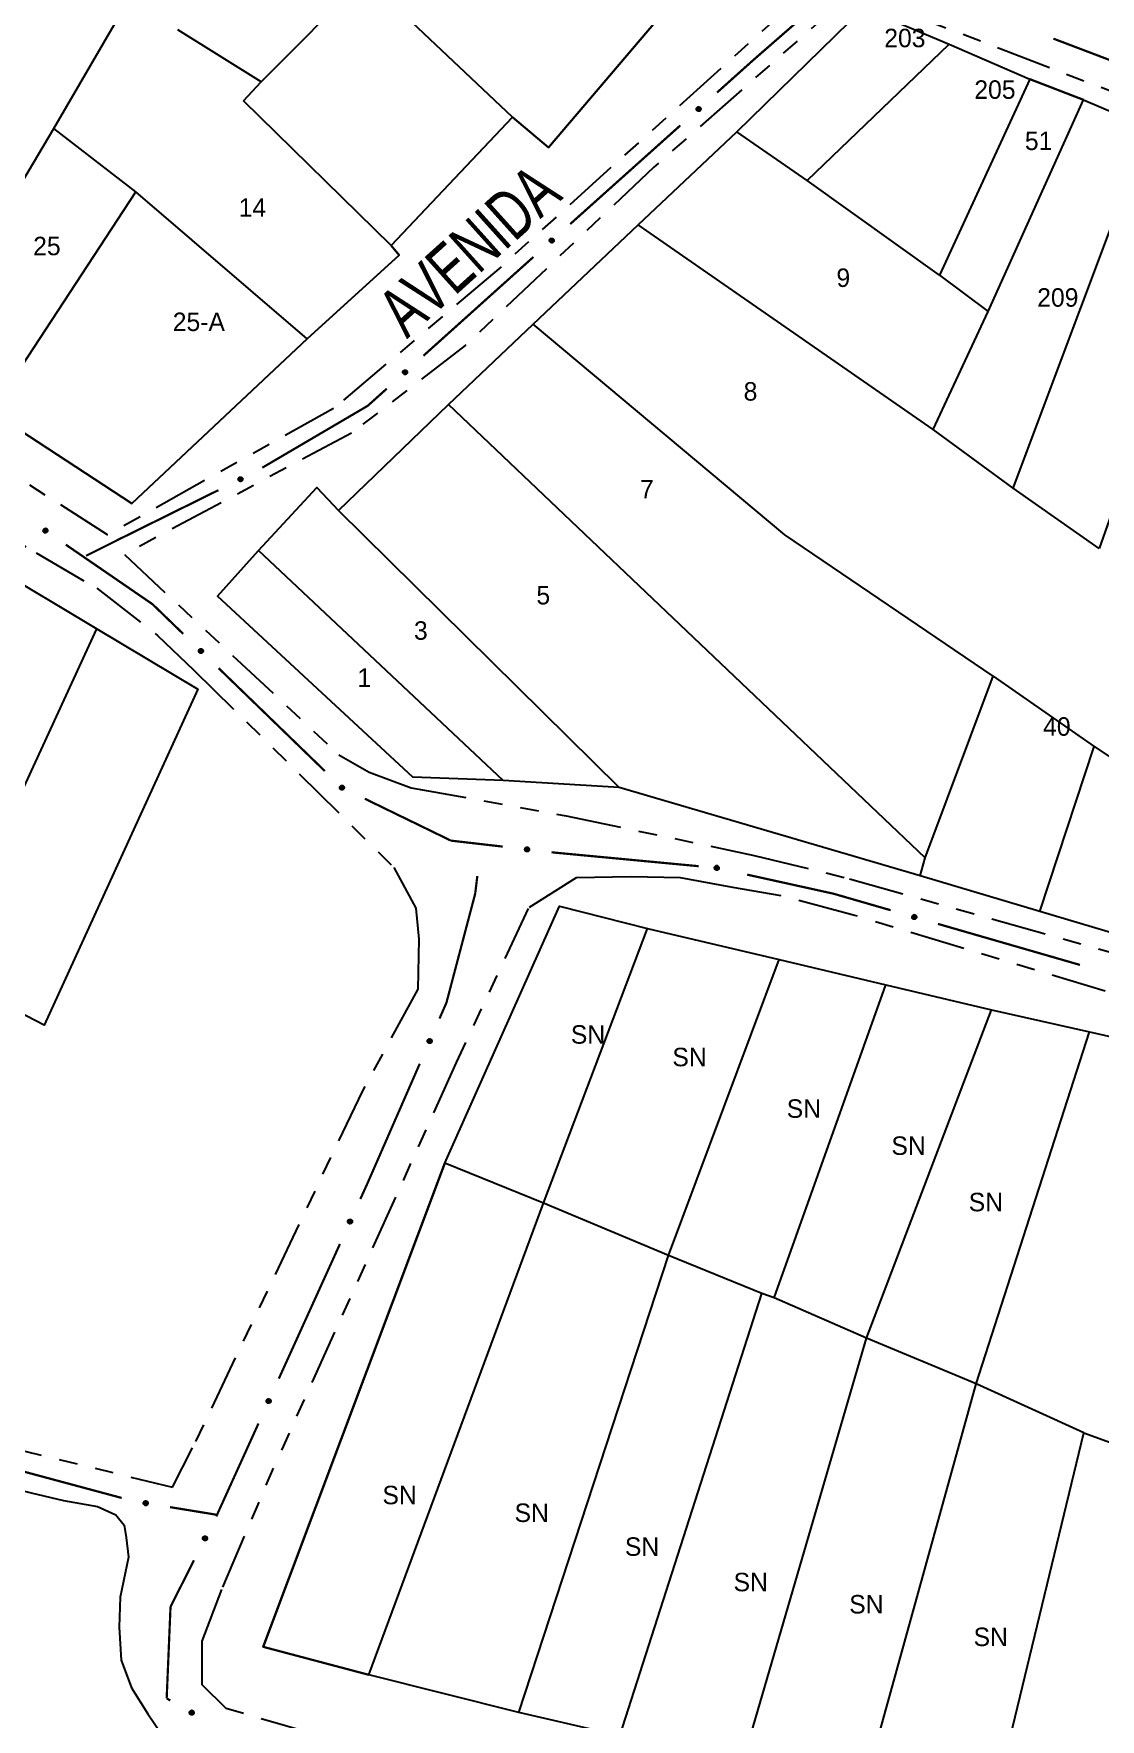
# Model space of a CAD drawing. Extents: x 205454 to 206599, y 4874260 to 4875179.
# Drawn here: x 206020.6 to 206107.2, y 4874735.5 to 4874872.3 of the extents above; entities that cross this region are included whole.
import ezdxf
from ezdxf.enums import TextEntityAlignment as Align

# ---------------------------------------------------------------- set-up
doc = ezdxf.new("R2010")
doc.units = 0
doc.header["$LTSCALE"] = 1.5
doc.header["$MEASUREMENT"] = 0
doc.linetypes.add('TRACO_25', pattern=[8, 3, -1, 1, -1, 1, -1])
for name, color, linetype in [('CD_MALHA_LOTES', 7, 'CONTINUOUS'), ('RU-QUADRA', 210, 'CONTINUOUS'), ('SV-EIXO-RUA-N-PAV', 6, 'CONTINUOUS'), ('SV-RUA-NAO-PAV', 7, 'CONTINUOUS'), ('SV-TXT-RUA-N-PAV', 7, 'CONTINUOUS'), ('Th_NmrPort', 7, 'CONTINUOUS')]:
    doc.layers.add(name, color=color, linetype=linetype)
doc.styles.add('ARIAL', font='ARIAL.SHX')

msp = doc.modelspace()

# ---------------------------------------------------------------- linework, layer by layer
at = {"layer": 'CD_MALHA_LOTES', "linetype": 'Continuous', "flags": 128}
for points in [[(206077.927191, 4874881.30272), (206062.428839, 4874863.058799)], [(206039.104332, 4874868.39598), (206047.520656, 4874876.863623)], [(206059.503653, 4874865.522113), (206047.520656, 4874876.863623)], [(206022.271685, 4874864.59837), (206028.42997, 4874875.170094)], [(206077.716451, 4874864.338165), (206088.002487, 4874874.369875)], [(206088.002487, 4874874.369875), (206094.954039, 4874871.431008)], [(206039.104332, 4874868.39598), (206032.330218, 4874872.604142)], [(206083.424636, 4874860.381997), (206094.954039, 4874871.431008)], [(206094.954039, 4874871.431008), (206101.509974, 4874868.605174)], [(206037.667399, 4874866.856408), (206039.104332, 4874868.39598)], [(206101.509974, 4874868.605174), (206094.162805, 4874852.695729)], [(206105.861758, 4874866.937932), (206101.509974, 4874868.605174)], [(206049.650396, 4874855.104347), (206037.667399, 4874866.856408)], [(206098.118973, 4874849.756861), (206105.861758, 4874866.937932)], [(206105.861758, 4874866.937932), (206111.146068, 4874864.677265)], [(206059.503653, 4874865.522113), (206049.650396, 4874855.104347)], [(206062.428839, 4874863.058799), (206059.503653, 4874865.522113)], [(206010.955835, 4874845.559004), (206022.271685, 4874864.59837)], [(206028.943161, 4874859.466466), (206022.271685, 4874864.59837)], [(206069.719341, 4874856.793188), (206077.716451, 4874864.338165)], [(206083.424636, 4874860.381997), (206077.716451, 4874864.338165)], [(206100.153574, 4874835.429883), (206111.146068, 4874864.677265)], [(206017.216759, 4874841.607438), (206028.943161, 4874859.466466)], [(206042.850622, 4874847.534787), (206028.943161, 4874859.466466)], [(206094.162805, 4874852.695729), (206083.424636, 4874860.381997)], [(206061.185322, 4874848.711303), (206069.719341, 4874856.793188)], [(206093.654155, 4874840.177284), (206069.719341, 4874856.793188)], [(206050.317544, 4874854.334561), (206042.850622, 4874847.534787)], [(206049.650396, 4874855.104347), (206050.317544, 4874854.334561)], [(206094.162805, 4874852.695729), (206098.118973, 4874849.756861)], [(206054.318546, 4874842.211884), (206061.185322, 4874848.711303)], [(206098.542848, 4874820.170379), (206081.616102, 4874831.643265), (206061.185322, 4874848.711303)], [(206093.654155, 4874840.177284), (206098.118973, 4874849.756861)], [(206042.850622, 4874847.534787), (206028.609587, 4874834.166176)], [(206028.609587, 4874834.166176), (206017.216759, 4874841.607438)], [(206045.38891, 4874833.593091), (206054.318546, 4874842.211884)], [(206093.004214, 4874805.419525), (206054.318546, 4874842.211884)], [(206100.153574, 4874835.429883), (206093.654155, 4874840.177284)], [(206038.889492, 4874830.37164), (206043.636893, 4874835.458141)], [(206043.636893, 4874835.458141), (206045.38891, 4874833.593091)], [(206107.133384, 4874830.512931), (206100.153574, 4874835.429883)], [(206068.165133, 4874811.12771), (206045.38891, 4874833.593091)], [(206108.263717, 4874833.734382), (206107.133384, 4874830.512931)], [(206035.555008, 4874826.641539), (206038.889492, 4874830.37164)], [(206058.755105, 4874811.692877), (206038.889492, 4874830.37164)], [(206017.165618, 4874829.140924), (206025.769418, 4874823.992194)], [(206051.407937, 4874811.97546), (206035.555008, 4874826.641539)], [(206012.965337, 4874796.25002), (206025.769418, 4874823.992194)], [(206025.769418, 4874823.992194), (206033.966739, 4874819.114449)], [(206093.004214, 4874805.419525), (206098.542848, 4874820.170379)], [(206098.542848, 4874820.170379), (206106.737767, 4874814.462194)], [(206033.966739, 4874819.114449), (206021.501391, 4874791.8465)], [(206102.329466, 4874801.067741), (206106.737767, 4874814.462194)], [(206106.737767, 4874814.462194), (206115.158752, 4874808.867043)], [(206058.755105, 4874811.692877), (206051.407937, 4874811.97546)], [(206068.165133, 4874811.12771), (206058.755105, 4874811.692877)], [(206092.608597, 4874803.950092), (206068.165133, 4874811.12771)], [(206092.608597, 4874803.950092), (206093.004214, 4874805.419525)], [(206102.329466, 4874801.067741), (206092.608597, 4874803.950092)], [(206054.027742, 4874780.640523), (206063.327374, 4874801.489699)], [(206063.327374, 4874801.489699), (206070.467092, 4874799.68977)], [(206112.13511, 4874798.157132), (206102.329466, 4874801.067741)], [(206062.037425, 4874777.400651), (206070.467092, 4874799.68977)], [(206070.467092, 4874799.68977), (206081.14667, 4874797.16987)], [(206072.177024, 4874773.14082), (206081.14667, 4874797.16987)], [(206081.14667, 4874797.16987), (206089.816327, 4874795.12995)], [(206021.501391, 4874791.8465), (206012.965337, 4874796.25002)], [(206080.756685, 4874769.720955), (206089.816327, 4874795.12995)], [(206089.816327, 4874795.12995), (206098.395987, 4874793.090031)], [(206088.256388, 4874766.451084), (206098.395987, 4874793.090031)], [(206098.395987, 4874793.090031), (206106.345673, 4874791.290102)], [(206097.136037, 4874762.731231), (206106.345673, 4874791.290102)], [(206106.345673, 4874791.290102), (206117.565229, 4874788.770202)], [(206054.027742, 4874780.640523), (206039.268326, 4874741.402075)], [(206062.037425, 4874777.400651), (206054.027742, 4874780.640523)], [(206047.847986, 4874739.122165), (206062.037425, 4874777.400651)], [(206072.177024, 4874773.14082), (206062.037425, 4874777.400651)], [(206060.027505, 4874736.062286), (206072.177024, 4874773.14082)], [(206079.736725, 4874770.080941), (206072.177024, 4874773.14082)], [(206068.217181, 4874734.172361), (206079.736725, 4874770.080941)], [(206080.756685, 4874769.720955), (206079.736725, 4874770.080941)], [(206088.256388, 4874766.451084), (206080.756685, 4874769.720955)], [(206078.116789, 4874731.772456), (206088.256388, 4874766.451084)], [(206097.136037, 4874762.731231), (206088.256388, 4874766.451084)], [(206087.866404, 4874729.252555), (206097.136037, 4874762.731231)], [(206105.895691, 4874758.771388), (206097.136037, 4874762.731231)], [(206098.125998, 4874726.672657), (206105.895691, 4874758.771388)], [(206105.895691, 4874758.771388), (206110.815496, 4874756.971459)], [(206039.268326, 4874741.402075), (206047.847986, 4874739.122165)], [(206060.027505, 4874736.062286), (206047.847986, 4874739.122165)], [(206068.217181, 4874734.172361), (206060.027505, 4874736.062286)]]:
    msp.add_lwpolyline(points, dxfattribs=at)
at = {"layer": 'RU-QUADRA', "linetype": 'Continuous', "flags": 128}
for points in [[(205960.740148, 4874876.581368), (205978.778793, 4874865.316837), (205984.783121, 4874861.878461), (205991.685533, 4874857.695959), (206010.955835, 4874845.559004), (206017.216759, 4874841.607438), (206028.609587, 4874834.166176), (206042.850622, 4874847.534787), (206050.317544, 4874854.334561), (206049.650396, 4874855.104347), (206059.503653, 4874865.522113), (206062.428839, 4874863.058799), (206077.927191, 4874881.30272)], [(206112.13511, 4874798.157132), (206102.329466, 4874801.067741), (206092.608597, 4874803.950092), (206068.165133, 4874811.12771), (206058.755105, 4874811.692877), (206051.407937, 4874811.97546), (206035.555008, 4874826.641539), (206038.889492, 4874830.37164), (206043.636893, 4874835.458141), (206045.38891, 4874833.593091), (206054.318546, 4874842.211884), (206061.185322, 4874848.711303), (206069.719341, 4874856.793188), (206077.716451, 4874864.338165), (206088.002487, 4874874.369875), (206094.954039, 4874871.431008), (206101.509974, 4874868.605174), (206105.861758, 4874866.937932), (206111.146068, 4874864.677265)], [(206017.165618, 4874829.140924), (206025.769418, 4874823.992194), (206033.966739, 4874819.114449), (206021.501391, 4874791.8465), (206012.965337, 4874796.25002)], [(206068.217181, 4874734.172361), (206060.027505, 4874736.062286), (206047.847986, 4874739.122165), (206039.268326, 4874741.402075), (206054.027742, 4874780.640523), (206063.327374, 4874801.489699), (206070.467092, 4874799.68977), (206081.14667, 4874797.16987), (206089.816327, 4874795.12995), (206098.395987, 4874793.090031), (206106.345673, 4874791.290102), (206117.565229, 4874788.770202), (206126.624871, 4874786.430294), (206138.954384, 4874782.470451), (206158.00363, 4874776.800675), (206165.743324, 4874774.40077), (206174.262987, 4874771.88087), (206183.652616, 4874769.000983), (206193.372231, 4874766.001102), (206203.481832, 4874762.851227)]]:
    msp.add_lwpolyline(points, dxfattribs=at)
at = {"layer": 'SV-EIXO-RUA-N-PAV', "const_width": 0.18}
for points in [[(206079.162255, 4874870.24894), (206085.123491, 4874875.438722)], [(206103.418739, 4874871.893222), (206109.963175, 4874869.409202)], [(206079.090586, 4874870.184779), (206079.162255, 4874870.24894)], [(206076.110363, 4874867.51677), (206079.090586, 4874870.184779)], [(206064.189472, 4874856.844734), (206073.13014, 4874864.848761)], [(206059.800632, 4874852.915677), (206061.209249, 4874854.176725)], [(206052.278761, 4874846.161344), (206059.719248, 4874852.842598)], [(206059.719248, 4874852.842598), (206059.800632, 4874852.915677)], [(206047.7534, 4874842.097755), (206049.302566, 4874843.488842)], [(206039.198944, 4874837.07914), (206046.961668, 4874841.633272)], [(206046.961668, 4874841.633272), (206047.7534, 4874842.097755)], [(206027.838588, 4874831.402763), (206035.639222, 4874835.258249)], [(206030.297207, 4874825.993802), (206023.246195, 4874830.833903)], [(206024.888245, 4874829.927592), (206027.571527, 4874831.269233)], [(206027.571527, 4874831.269233), (206027.838588, 4874831.402763)], [(206030.61882, 4874825.68248), (206030.297207, 4874825.993802)], [(206032.774348, 4874823.595929), (206030.61882, 4874825.68248)], [(206044.2705, 4874812.467654), (206035.648386, 4874820.81386)], [(206054.514602, 4874806.816575), (206047.517316, 4874810.218034)], [(206054.732933, 4874806.791444), (206054.514602, 4874806.816575)], [(206058.706694, 4874806.334033), (206054.732933, 4874806.791444)], [(206063.058302, 4874805.833128), (206062.680455, 4874805.876621)], [(206063.675221, 4874805.774929), (206063.058302, 4874805.833128)], [(206074.626595, 4874804.741779), (206063.675221, 4874805.774929)], [(206056.481497, 4874802.513992), (206056.655812, 4874803.952096)], [(206085.554664, 4874802.513992), (206078.560582, 4874804.058141)], [(206054.145809, 4874793.662965), (206056.340812, 4874801.980872)], [(206056.340812, 4874801.980872), (206056.481497, 4874802.513992)], [(206086.359282, 4874802.281666), (206085.554664, 4874802.513992)], [(206090.202289, 4874801.172029), (206086.359282, 4874802.281666)], [(206105.574319, 4874796.733483), (206094.045297, 4874800.062393)], [(206053.986544, 4874793.298932), (206054.145809, 4874793.662965)], [(206053.585725, 4874792.382774), (206053.986544, 4874793.298932)], [(206047.691935, 4874778.911252), (206051.98245, 4874788.718145)], [(206047.156209, 4874777.731575), (206047.569698, 4874778.642084)], [(206047.569698, 4874778.642084), (206047.691935, 4874778.911252)], [(206040.540397, 4874763.163423), (206045.502256, 4874774.089537)], [(206035.521772, 4874752.112308), (206038.886445, 4874759.521385)], [(206016.195358, 4874756.597567), (206027.783687, 4874753.481377)], [(206031.709759, 4874752.736091), (206034.670383, 4874752.251625)], [(206034.670383, 4874752.251625), (206035.521772, 4874752.112308)], [(206035.457636, 4874751.985586), (206035.521772, 4874752.112308)], [(206031.74861, 4874744.657183), (206033.651339, 4874748.416652)], [(206031.715526, 4874743.871427), (206031.74861, 4874744.657183)], [(206031.435338, 4874737.216963), (206031.715526, 4874743.871427)], [(206031.73064, 4874737.049178), (206031.435338, 4874737.216963)]]:
    msp.add_lwpolyline(points, dxfattribs=at)
at = {"layer": 'SV-EIXO-RUA-N-PAV'}
for points in [[(206074.439778, 4874866.168946), (206074.441785, 4874866.217814), (206074.453503, 4874866.259402), (206074.47326, 4874866.291276), (206074.498063, 4874866.31489), (206074.526158, 4874866.33619), (206074.559222, 4874866.351416), (206074.599663, 4874866.360185), (206074.648697, 4874866.358516), (206074.690512, 4874866.343712), (206074.722797, 4874866.326015), (206074.748909, 4874866.301569), (206074.769144, 4874866.273929), (206074.783824, 4874866.239061), (206074.792311, 4874866.197992), (206074.789439, 4874866.148726), (206074.777672, 4874866.108033), (206074.757752, 4874866.077704), (206074.73301, 4874866.051609), (206074.704066, 4874866.030207), (206074.671524, 4874866.015448), (206074.630158, 4874866.006977), (206074.58157, 4874866.010456), (206074.54085, 4874866.021729), (206074.51025, 4874866.041218), (206074.485107, 4874866.066155), (206074.4634, 4874866.094074), (206074.446711, 4874866.126674), (206074.439778, 4874866.168946)], [(206062.518887, 4874855.49691), (206062.520894, 4874855.545778), (206062.532612, 4874855.587366), (206062.552368, 4874855.61924), (206062.577171, 4874855.642854), (206062.605267, 4874855.664154), (206062.638331, 4874855.67938), (206062.678772, 4874855.688149), (206062.727806, 4874855.68648), (206062.769621, 4874855.671676), (206062.801906, 4874855.653979), (206062.828018, 4874855.629533), (206062.848253, 4874855.601893), (206062.862933, 4874855.567025), (206062.87142, 4874855.525956), (206062.868548, 4874855.47669), (206062.85678, 4874855.435997), (206062.836861, 4874855.405668), (206062.812119, 4874855.379573), (206062.783175, 4874855.358171), (206062.750633, 4874855.343412), (206062.709267, 4874855.334941), (206062.660679, 4874855.33842), (206062.619958, 4874855.349693), (206062.589358, 4874855.369182), (206062.564215, 4874855.394119), (206062.542509, 4874855.422038), (206062.52582, 4874855.454638), (206062.518887, 4874855.49691)], [(206050.61021, 4874844.811002), (206050.612144, 4874844.859872), (206050.623799, 4874844.901478), (206050.643508, 4874844.933382), (206050.668275, 4874844.957033), (206050.696338, 4874844.978376), (206050.729379, 4874844.993651), (206050.769807, 4874845.002482), (206050.818844, 4874845.000886), (206050.860681, 4874844.986146), (206050.892993, 4874844.968497), (206050.919142, 4874844.944091), (206050.939418, 4874844.916481), (206050.95415, 4874844.881635), (206050.962699, 4874844.840579), (206050.959902, 4874844.791309), (206050.948196, 4874844.750598), (206050.928322, 4874844.72024), (206050.90362, 4874844.694107), (206050.874708, 4874844.672661), (206050.842188, 4874844.657853), (206050.800835, 4874844.64932), (206050.752242, 4874844.652726), (206050.711504, 4874844.663937), (206050.680875, 4874844.683379), (206050.655694, 4874844.708279), (206050.633946, 4874844.736165), (206050.617208, 4874844.76874), (206050.61021, 4874844.811002)], [(206037.254597, 4874836.179445), (206037.269619, 4874836.225989), (206037.292047, 4874836.26292), (206037.319619, 4874836.288338), (206037.34984, 4874836.304446), (206037.382614, 4874836.317443), (206037.418548, 4874836.323257), (206037.45986, 4874836.320875), (206037.506656, 4874836.306134), (206037.542978, 4874836.280672), (206037.569344, 4874836.254974), (206037.587955, 4874836.224428), (206037.600048, 4874836.192379), (206037.604852, 4874836.154853), (206037.60203, 4874836.11301), (206037.586068, 4874836.066314), (206037.563832, 4874836.030259), (206037.536517, 4874836.006374), (206037.50569, 4874835.987858), (206037.472072, 4874835.97499), (206037.436765, 4874835.969486), (206037.394642, 4874835.972404), (206037.348761, 4874835.988769), (206037.312547, 4874836.010536), (206037.288285, 4874836.037508), (206037.270739, 4874836.068268), (206037.257303, 4874836.100981), (206037.249955, 4874836.13686), (206037.254597, 4874836.179445)], [(206021.653455, 4874831.793705), (206021.605502, 4874831.784084), (206021.562322, 4874831.785621), (206021.526676, 4874831.797269), (206021.497861, 4874831.815775), (206021.470514, 4874831.838029), (206021.447892, 4874831.866547), (206021.429796, 4874831.903761), (206021.419808, 4874831.951797), (206021.42429, 4874831.995928), (206021.43384, 4874832.031485), (206021.451407, 4874832.062643), (206021.47347, 4874832.088847), (206021.503871, 4874832.111365), (206021.541763, 4874832.129336), (206021.590307, 4874832.13821), (206021.63263, 4874832.136413), (206021.666812, 4874832.124241), (206021.698024, 4874832.106382), (206021.725671, 4874832.083329), (206021.747715, 4874832.055206), (206021.76574, 4874832.017022), (206021.773864, 4874831.968993), (206021.772554, 4874831.92676), (206021.760865, 4874831.892416), (206021.742591, 4874831.862084), (206021.720605, 4874831.834383), (206021.692883, 4874831.81045), (206021.653455, 4874831.793705)], [(206034.23804, 4874822.025868), (206034.189154, 4874822.02438), (206034.146835, 4874822.033098), (206034.113632, 4874822.050528), (206034.088307, 4874822.073581), (206034.065054, 4874822.100084), (206034.047506, 4874822.131976), (206034.035871, 4874822.171687), (206034.034034, 4874822.220716), (206034.045814, 4874822.263481), (206034.06116, 4874822.296948), (206034.083678, 4874822.324739), (206034.109803, 4874822.346896), (206034.143533, 4874822.364028), (206034.183892, 4874822.375427), (206034.233237, 4874822.376081), (206034.274667, 4874822.36725), (206034.30634, 4874822.349547), (206034.334136, 4874822.326732), (206034.357551, 4874822.299391), (206034.374596, 4874822.267985), (206034.385999, 4874822.22733), (206034.385999, 4874822.178618), (206034.377663, 4874822.137196), (206034.36041, 4874822.105282), (206034.337332, 4874822.078423), (206034.311034, 4874822.054778), (206034.279709, 4874822.035803), (206034.23804, 4874822.025868)], [(206045.690247, 4874810.940132), (206045.641361, 4874810.938644), (206045.599042, 4874810.947362), (206045.565838, 4874810.964792), (206045.540514, 4874810.987845), (206045.517261, 4874811.014347), (206045.499713, 4874811.04624), (206045.488078, 4874811.085951), (206045.486241, 4874811.134979), (206045.498021, 4874811.177744), (206045.513367, 4874811.211211), (206045.535885, 4874811.239002), (206045.56201, 4874811.26116), (206045.59574, 4874811.278292), (206045.636099, 4874811.28969), (206045.685444, 4874811.290344), (206045.726874, 4874811.281513), (206045.758547, 4874811.263811), (206045.786343, 4874811.240996), (206045.809758, 4874811.213654), (206045.826803, 4874811.182249), (206045.838206, 4874811.141593), (206045.838206, 4874811.092882), (206045.82987, 4874811.05146), (206045.812617, 4874811.019546), (206045.789539, 4874810.992686), (206045.763241, 4874810.969041), (206045.731916, 4874810.950067), (206045.690247, 4874810.940132)], [(206060.823724, 4874805.979538), (206060.785848, 4874805.948597), (206060.746967, 4874805.929749), (206060.710015, 4874805.923363), (206060.675889, 4874805.926234), (206060.641308, 4874805.933103), (206060.607971, 4874805.947722), (206060.574564, 4874805.972142), (206060.543259, 4874806.00992), (206060.526569, 4874806.051018), (206060.51837, 4874806.086911), (206060.519315, 4874806.122667), (206060.526551, 4874806.156149), (206060.542881, 4874806.190276), (206060.567959, 4874806.223889), (206060.606708, 4874806.254448), (206060.644952, 4874806.272664), (206060.680856, 4874806.277903), (206060.716797, 4874806.276725), (206060.752018, 4874806.269289), (206060.78466, 4874806.254751), (206060.818457, 4874806.22944), (206060.848112, 4874806.190795), (206060.866716, 4874806.152859), (206060.872458, 4874806.117037), (206060.870501, 4874806.081679), (206060.864033, 4874806.046911), (206060.850734, 4874806.012788), (206060.823724, 4874805.979538)], [(206076.221688, 4874804.48073), (206076.184454, 4874804.449016), (206076.14597, 4874804.429374), (206076.109156, 4874804.42223), (206076.074979, 4874804.4244), (206076.040263, 4874804.430558), (206076.006633, 4874804.444488), (206075.972732, 4874804.468217), (206075.940657, 4874804.505344), (206075.923127, 4874804.54609), (206075.914192, 4874804.581807), (206075.914402, 4874804.617576), (206075.920949, 4874804.651199), (206075.936574, 4874804.685654), (206075.960957, 4874804.719775), (206075.99907, 4874804.751124), (206076.036931, 4874804.770122), (206076.072721, 4874804.776097), (206076.108679, 4874804.775657), (206076.144045, 4874804.768946), (206076.176978, 4874804.755082), (206076.211288, 4874804.73047), (206076.241731, 4874804.692443), (206076.26111, 4874804.654897), (206076.267586, 4874804.619201), (206076.266357, 4874804.58381), (206076.260604, 4874804.548916), (206076.248008, 4874804.514527), (206076.221688, 4874804.48073)], [(206092.231297, 4874800.471593), (206092.188816, 4874800.447356), (206092.14735, 4874800.435212), (206092.10985, 4874800.435038), (206092.076672, 4874800.443525), (206092.043708, 4874800.456031), (206092.013254, 4874800.475972), (206091.984357, 4874800.505591), (206091.959745, 4874800.548034), (206091.950097, 4874800.59133), (206091.947959, 4874800.628085), (206091.954817, 4874800.663191), (206091.967502, 4874800.695011), (206091.989261, 4874800.725959), (206092.019563, 4874800.754951), (206092.062841, 4874800.778666), (206092.103575, 4874800.790292), (206092.139851, 4874800.789508), (206092.1751, 4874800.782391), (206092.208601, 4874800.76922), (206092.238382, 4874800.749474), (206092.267517, 4874800.718912), (206092.290358, 4874800.675887), (206092.302418, 4874800.635392), (206092.302143, 4874800.599114), (206092.294355, 4874800.564569), (206092.282214, 4874800.531353), (206092.263443, 4874800.499906), (206092.231297, 4874800.471593)], [(206052.625647, 4874790.462948), (206052.607181, 4874790.508237), (206052.600572, 4874790.550936), (206052.605309, 4874790.588136), (206052.618067, 4874790.619917), (206052.634782, 4874790.65096), (206052.658538, 4874790.678541), (206052.691686, 4874790.703311), (206052.736986, 4874790.722154), (206052.781173, 4874790.72605), (206052.817892, 4874790.723356), (206052.851797, 4874790.711961), (206052.881682, 4874790.695219), (206052.909515, 4874790.669594), (206052.934289, 4874790.635757), (206052.952134, 4874790.589747), (206052.958326, 4874790.547842), (206052.952799, 4874790.51198), (206052.941127, 4874790.477967), (206052.923684, 4874790.446478), (206052.900208, 4874790.419539), (206052.866094, 4874790.394657), (206052.820449, 4874790.377646), (206052.778724, 4874790.370992), (206052.742794, 4874790.376015), (206052.709566, 4874790.38826), (206052.678226, 4874790.404645), (206052.649508, 4874790.427371), (206052.625647, 4874790.462948)], [(206046.169593, 4874775.82525), (206046.151758, 4874775.87079), (206046.145741, 4874775.913577), (206046.150994, 4874775.950708), (206046.164192, 4874775.982309), (206046.181335, 4874776.013117), (206046.205472, 4874776.040366), (206046.23896, 4874776.064674), (206046.284517, 4874776.082886), (206046.328754, 4874776.086169), (206046.365432, 4874776.082967), (206046.399176, 4874776.071102), (206046.428826, 4874776.053947), (206046.4563, 4874776.027939), (206046.480603, 4874775.993761), (206046.497808, 4874775.947508), (206046.503418, 4874775.905521), (206046.497394, 4874775.86974), (206046.485252, 4874775.835891), (206046.467373, 4874775.804648), (206046.443526, 4874775.778037), (206046.40907, 4874775.75363), (206046.363193, 4874775.737254), (206046.32138, 4874775.73118), (206046.285523, 4874775.7367), (206046.252469, 4874775.749405), (206046.221359, 4874775.766223), (206046.192958, 4874775.789346), (206046.169593, 4874775.82525)], [(206039.553781, 4874761.257099), (206039.535946, 4874761.302639), (206039.529929, 4874761.345426), (206039.535182, 4874761.382557), (206039.54838, 4874761.414158), (206039.565523, 4874761.444966), (206039.58966, 4874761.472214), (206039.623148, 4874761.496523), (206039.668706, 4874761.514735), (206039.712942, 4874761.518018), (206039.74962, 4874761.514815), (206039.783364, 4874761.502951), (206039.813014, 4874761.485796), (206039.840488, 4874761.459788), (206039.864791, 4874761.42561), (206039.881996, 4874761.379357), (206039.887607, 4874761.33737), (206039.881582, 4874761.301588), (206039.86944, 4874761.26774), (206039.851561, 4874761.236497), (206039.827714, 4874761.209886), (206039.793258, 4874761.185479), (206039.747381, 4874761.169103), (206039.705568, 4874761.163029), (206039.669712, 4874761.168549), (206039.636657, 4874761.181253), (206039.605547, 4874761.198072), (206039.577146, 4874761.221195), (206039.553781, 4874761.257099)], [(206029.611992, 4874753.190907), (206029.651298, 4874753.220012), (206029.691031, 4874753.236988), (206029.728246, 4874753.241609), (206029.762196, 4874753.237117), (206029.796412, 4874753.22861), (206029.829015, 4874753.212423), (206029.861222, 4874753.186441), (206029.890695, 4874753.147216), (206029.90541, 4874753.105371), (206029.911893, 4874753.069128), (206029.909247, 4874753.033457), (206029.900426, 4874753.000357), (206029.882492, 4874752.967046), (206029.855843, 4874752.934665), (206029.815684, 4874752.905983), (206029.776617, 4874752.889607), (206029.740503, 4874752.886083), (206029.704659, 4874752.888969), (206029.669832, 4874752.898073), (206029.637919, 4874752.914148), (206029.605364, 4874752.941038), (206029.577581, 4874752.98105), (206029.560803, 4874753.019828), (206029.556773, 4874753.055882), (206029.560409, 4874753.091107), (206029.568524, 4874753.125529), (206029.583432, 4874753.15898), (206029.611992, 4874753.190907)], [(206034.391388, 4874750.122632), (206034.375491, 4874750.168885), (206034.371287, 4874750.211888), (206034.378104, 4874750.248764), (206034.392624, 4874750.279779), (206034.411053, 4874750.309836), (206034.436319, 4874750.33604), (206034.470804, 4874750.358913), (206034.51709, 4874750.375185), (206034.561426, 4874750.376596), (206034.597936, 4874750.371847), (206034.631148, 4874750.358568), (206034.660047, 4874750.340176), (206034.686399, 4874750.313031), (206034.709237, 4874750.277858), (206034.724473, 4874750.230919), (206034.728305, 4874750.188732), (206034.720775, 4874750.153238), (206034.707214, 4874750.119932), (206034.688032, 4874750.089472), (206034.663082, 4874750.063892), (206034.627626, 4874750.040962), (206034.581098, 4874750.026538), (206034.539066, 4874750.022235), (206034.503475, 4874750.029265), (206034.470986, 4874750.043354), (206034.440614, 4874750.061472), (206034.413215, 4874750.085773), (206034.391388, 4874750.122632)], [(206033.540096, 4874735.894469), (206033.493131, 4874735.880818), (206033.449976, 4874735.878689), (206033.413471, 4874735.887274), (206033.383191, 4874735.903271), (206033.354056, 4874735.923126), (206033.329099, 4874735.949624), (206033.307913, 4874735.98517), (206033.293889, 4874736.032186), (206033.294613, 4874736.076538), (206033.301115, 4874736.112777), (206033.315977, 4874736.145312), (206033.335739, 4874736.173292), (206033.364122, 4874736.198306), (206033.400354, 4874736.219424), (206033.447972, 4874736.232382), (206033.490294, 4874736.234179), (206033.525385, 4874736.224948), (206033.557999, 4874736.209799), (206033.587501, 4874736.189173), (206033.611849, 4874736.16302), (206033.633046, 4874736.126501), (206033.645213, 4874736.079333), (206033.647487, 4874736.037142), (206033.638752, 4874736.001931), (206033.623114, 4874735.970158), (206033.603556, 4874735.940694), (206033.577963, 4874735.914497), (206033.540096, 4874735.894469)]]:
    msp.add_lwpolyline(points, close=True, dxfattribs=at)
for points in [[(206074.439778, 4874866.168946), (206074.599663, 4874866.360185)], [(206074.441785, 4874866.217814), (206074.559222, 4874866.351416)], [(206074.441953, 4874866.19552), (206074.574213, 4874866.350554)], [(206074.44507, 4874866.147031), (206074.622809, 4874866.355598)], [(206074.446711, 4874866.126674), (206074.648697, 4874866.358516)], [(206074.448362, 4874866.24155), (206074.536753, 4874866.337163)], [(206074.453503, 4874866.259402), (206074.526158, 4874866.33619)], [(206074.458674, 4874866.113424), (206074.665895, 4874866.348385)], [(206074.4634, 4874866.094074), (206074.690512, 4874866.343712)], [(206074.476344, 4874866.083457), (206074.701759, 4874866.332874)], [(206074.485107, 4874866.066155), (206074.722797, 4874866.326015)], [(206074.499902, 4874866.055097), (206074.736286, 4874866.310672)], [(206074.51025, 4874866.041218), (206074.748909, 4874866.301569)], [(206074.528648, 4874866.033215), (206074.757113, 4874866.285363)], [(206074.54085, 4874866.021729), (206074.769144, 4874866.273929)], [(206074.563495, 4874866.016794), (206074.77366, 4874866.252559)], [(206074.58157, 4874866.010456), (206074.783824, 4874866.239061)], [(206074.607705, 4874866.012418), (206074.78614, 4874866.216115)], [(206074.630158, 4874866.006977), (206074.792311, 4874866.197992)], [(206074.653357, 4874866.016658), (206074.785405, 4874866.167838)], [(206074.671524, 4874866.015448), (206074.789439, 4874866.148726)], [(206074.690605, 4874866.026196), (206074.779101, 4874866.123735)], [(206074.704066, 4874866.030207), (206074.777672, 4874866.108033)], [(206062.518887, 4874855.49691), (206062.678772, 4874855.688149)], [(206062.520894, 4874855.545778), (206062.638331, 4874855.67938)], [(206062.521062, 4874855.523484), (206062.653322, 4874855.678518)], [(206062.524179, 4874855.474995), (206062.701918, 4874855.683562)], [(206062.52582, 4874855.454638), (206062.727806, 4874855.68648)], [(206062.527471, 4874855.569514), (206062.615861, 4874855.665127)], [(206062.532612, 4874855.587366), (206062.605267, 4874855.664154)], [(206062.537783, 4874855.441388), (206062.745004, 4874855.676349)], [(206062.542509, 4874855.422038), (206062.769621, 4874855.671676)], [(206062.555453, 4874855.411421), (206062.780868, 4874855.660838)], [(206062.564215, 4874855.394119), (206062.801906, 4874855.653979)], [(206062.57901, 4874855.383061), (206062.815395, 4874855.638636)], [(206062.589358, 4874855.369182), (206062.828018, 4874855.629533)], [(206062.607757, 4874855.361179), (206062.836222, 4874855.613327)], [(206062.619958, 4874855.349693), (206062.848253, 4874855.601893)], [(206062.642604, 4874855.344758), (206062.852769, 4874855.580523)], [(206062.660679, 4874855.33842), (206062.862933, 4874855.567025)], [(206062.686813, 4874855.340382), (206062.865249, 4874855.544079)], [(206062.709267, 4874855.334941), (206062.87142, 4874855.525956)], [(206062.732466, 4874855.344622), (206062.864513, 4874855.495802)], [(206062.750633, 4874855.343412), (206062.868548, 4874855.47669)], [(206062.769714, 4874855.35416), (206062.85821, 4874855.451699)], [(206062.783175, 4874855.358171), (206062.85678, 4874855.435997)], [(206050.61021, 4874844.811002), (206050.769807, 4874845.002482)], [(206050.612144, 4874844.859872), (206050.729379, 4874844.993651)], [(206050.612345, 4874844.837579), (206050.744372, 4874844.992812)], [(206050.615536, 4874844.789095), (206050.79296, 4874844.99793)], [(206050.617208, 4874844.76874), (206050.818844, 4874845.000886)], [(206050.618686, 4874844.883618), (206050.706931, 4874844.979365)], [(206050.623799, 4874844.901478), (206050.696338, 4874844.978376)], [(206050.629191, 4874844.755508), (206050.836057, 4874844.990781)], [(206050.633946, 4874844.736165), (206050.860681, 4874844.986146)], [(206050.646906, 4874844.725568), (206050.871944, 4874844.975324)], [(206050.655694, 4874844.708279), (206050.892993, 4874844.968497)], [(206050.670506, 4874844.697244), (206050.906505, 4874844.953175)], [(206050.680875, 4874844.683379), (206050.919142, 4874844.944091)], [(206050.699286, 4874844.675405), (206050.927369, 4874844.927897)], [(206050.711504, 4874844.663937), (206050.939418, 4874844.916481)], [(206050.734157, 4874844.659036), (206050.943966, 4874844.895118)], [(206050.752242, 4874844.652726), (206050.95415, 4874844.881635)], [(206050.778373, 4874844.654727), (206050.956501, 4874844.858692)], [(206050.800835, 4874844.64932), (206050.962699, 4874844.840579)], [(206050.824019, 4874844.659036), (206050.955838, 4874844.810415)], [(206050.842188, 4874844.657853), (206050.959902, 4874844.791309)], [(206050.861252, 4874844.66863), (206050.949602, 4874844.766303)], [(206050.874708, 4874844.672661), (206050.948196, 4874844.750598)], [(206037.249955, 4874836.13686), (206037.506656, 4874836.306134)], [(206037.253827, 4874836.156913), (206037.480932, 4874836.310257)], [(206037.254597, 4874836.179445), (206037.45986, 4874836.320875)], [(206037.257303, 4874836.100981), (206037.542978, 4874836.280672)], [(206037.257932, 4874836.12089), (206037.520512, 4874836.291767)], [(206037.26381, 4874836.204465), (206037.432761, 4874836.318412)], [(206037.266931, 4874836.087285), (206037.550911, 4874836.267217)], [(206037.269619, 4874836.225989), (206037.418548, 4874836.323257)], [(206037.270739, 4874836.068268), (206037.569344, 4874836.254974)], [(206037.282032, 4874836.053652), (206037.578231, 4874836.23658)], [(206037.282313, 4874836.247097), (206037.393082, 4874836.315543)], [(206037.288285, 4874836.037508), (206037.587955, 4874836.224428)], [(206037.292047, 4874836.26292), (206037.382614, 4874836.317443)], [(206037.303868, 4874836.02487), (206037.591518, 4874836.206617)], [(206037.312547, 4874836.010536), (206037.600048, 4874836.192379)], [(206037.333044, 4874835.999716), (206037.598675, 4874836.170579)], [(206037.348761, 4874835.988769), (206037.604852, 4874836.154853)], [(206037.374466, 4874835.983659), (206037.600939, 4874836.132124)], [(206037.394642, 4874835.972404), (206037.60203, 4874836.11301)], [(206037.419586, 4874835.975518), (206037.5873, 4874836.085809)], [(206037.436765, 4874835.969486), (206037.586068, 4874836.066314)], [(206037.458028, 4874835.97473), (206037.569415, 4874836.045005)], [(206037.472072, 4874835.97499), (206037.563832, 4874836.030259)], [(206021.742591, 4874831.862084), (206021.43384, 4874832.031485)], [(206021.74983, 4874831.879076), (206021.445552, 4874832.048223)], [(206021.760865, 4874831.892416), (206021.451407, 4874832.062643)], [(206021.764283, 4874831.912187), (206021.46521, 4874832.074451)], [(206021.772554, 4874831.92676), (206021.47347, 4874832.088847)], [(206021.771987, 4874831.949931), (206021.493163, 4874832.098294)], [(206021.773864, 4874831.968993), (206021.503871, 4874832.111365)], [(206021.765771, 4874831.993919), (206021.525616, 4874832.119049)], [(206021.76574, 4874832.017022), (206021.541763, 4874832.129336)], [(206021.750841, 4874832.037269), (206021.572694, 4874832.129765)], [(206021.747715, 4874832.055206), (206021.590307, 4874832.13821)], [(206021.732755, 4874832.0712), (206021.617035, 4874832.134084)], [(206021.725671, 4874832.083329), (206021.63263, 4874832.136413)], [(206021.692883, 4874831.81045), (206021.419808, 4874831.951797)], [(206021.720605, 4874831.834383), (206021.42429, 4874831.995928)], [(206021.702924, 4874831.82521), (206021.425579, 4874831.970905)], [(206021.673494, 4874831.804036), (206021.428772, 4874831.927336)], [(206021.653455, 4874831.793705), (206021.429796, 4874831.903761)], [(206021.727855, 4874831.849474), (206021.432157, 4874832.009421)], [(206021.627122, 4874831.789526), (206021.44518, 4874831.881316)], [(206021.605502, 4874831.784084), (206021.447892, 4874831.866547)], [(206021.580883, 4874831.784854), (206021.46706, 4874831.848091)], [(206021.562322, 4874831.785621), (206021.470514, 4874831.838029)], [(206034.279709, 4874822.035803), (206034.034034, 4874822.220716)], [(206034.23804, 4874822.025868), (206034.035871, 4874822.171687)], [(206034.259521, 4874822.032713), (206034.038793, 4874822.195102)], [(206034.292071, 4874822.048682), (206034.042911, 4874822.238593)], [(206034.311034, 4874822.054778), (206034.045814, 4874822.263481)], [(206034.211379, 4874822.02614), (206034.047295, 4874822.146991)], [(206034.189154, 4874822.02438), (206034.047506, 4874822.131976)], [(206034.3207, 4874822.068447), (206034.055821, 4874822.275473)], [(206034.337332, 4874822.078423), (206034.06116, 4874822.296948)], [(206034.165009, 4874822.029246), (206034.063327, 4874822.110582)], [(206034.146835, 4874822.033098), (206034.065054, 4874822.100084)], [(206034.347305, 4874822.093969), (206034.0755, 4874822.311498)], [(206034.36041, 4874822.105282), (206034.083678, 4874822.324739)], [(206034.367078, 4874822.124206), (206034.099258, 4874822.334079)], [(206034.377663, 4874822.137196), (206034.109803, 4874822.346896)], [(206034.380968, 4874822.160136), (206034.130796, 4874822.352926)], [(206034.385999, 4874822.178618), (206034.143533, 4874822.364028)], [(206034.382176, 4874822.204545), (206034.166256, 4874822.367978)], [(206034.385999, 4874822.22733), (206034.183892, 4874822.375427)], [(206034.374686, 4874822.249778), (206034.214461, 4874822.370692)], [(206034.374596, 4874822.267985), (206034.233237, 4874822.376081)], [(206034.362513, 4874822.28625), (206034.258902, 4874822.367554)], [(206034.357551, 4874822.299391), (206034.274667, 4874822.36725)], [(206045.731916, 4874810.950067), (206045.486241, 4874811.134979)], [(206045.690247, 4874810.940132), (206045.488078, 4874811.085951)], [(206045.711728, 4874810.946976), (206045.491, 4874811.109366)], [(206045.744278, 4874810.962945), (206045.495118, 4874811.152857)], [(206045.763241, 4874810.969041), (206045.498021, 4874811.177744)], [(206045.663586, 4874810.940403), (206045.499502, 4874811.061254)], [(206045.641361, 4874810.938644), (206045.499713, 4874811.04624)], [(206045.772907, 4874810.982711), (206045.508028, 4874811.189737)], [(206045.789539, 4874810.992686), (206045.513367, 4874811.211211)], [(206045.617216, 4874810.943509), (206045.515534, 4874811.024845)], [(206045.599042, 4874810.947362), (206045.517261, 4874811.014347)], [(206045.799511, 4874811.008233), (206045.527707, 4874811.225761)], [(206045.812617, 4874811.019546), (206045.535885, 4874811.239002)], [(206045.819285, 4874811.038469), (206045.551465, 4874811.248342)], [(206045.82987, 4874811.05146), (206045.56201, 4874811.26116)], [(206045.833175, 4874811.0744), (206045.583003, 4874811.26719)], [(206045.838206, 4874811.092882), (206045.59574, 4874811.278292)], [(206045.834383, 4874811.118809), (206045.618463, 4874811.282241)], [(206045.838206, 4874811.141593), (206045.636099, 4874811.28969)], [(206045.826893, 4874811.164042), (206045.666668, 4874811.284955)], [(206045.826803, 4874811.182249), (206045.685444, 4874811.290344)], [(206045.81472, 4874811.200513), (206045.711109, 4874811.281818)], [(206045.809758, 4874811.213654), (206045.726874, 4874811.281513)], [(206060.870501, 4874806.081679), (206060.51837, 4874806.086911)], [(206060.872458, 4874806.117037), (206060.519315, 4874806.122667)], [(206060.868948, 4874806.100084), (206060.520888, 4874806.107184)], [(206060.866227, 4874806.136109), (206060.525988, 4874806.139561)], [(206060.866716, 4874806.152859), (206060.526551, 4874806.156149)], [(206060.864033, 4874806.046911), (206060.526569, 4874806.051018)], [(206060.863379, 4874806.06364), (206060.527207, 4874806.066624)], [(206060.855373, 4874806.17307), (206060.539534, 4874806.173714)], [(206060.848112, 4874806.190795), (206060.542881, 4874806.190276)], [(206060.829295, 4874806.209037), (206060.558503, 4874806.207242)], [(206060.818457, 4874806.22944), (206060.567959, 4874806.223889)], [(206060.795815, 4874806.240361), (206060.595093, 4874806.238742)], [(206060.78466, 4874806.254751), (206060.606708, 4874806.254448)], [(206060.763955, 4874806.261885), (206060.632259, 4874806.263308)], [(206060.752018, 4874806.269289), (206060.644952, 4874806.272664)], [(206060.852701, 4874806.030531), (206060.539417, 4874806.029507)], [(206060.850734, 4874806.012788), (206060.543259, 4874806.00992)], [(206060.8366, 4874805.998046), (206060.562628, 4874805.992497)], [(206060.823724, 4874805.979538), (206060.574564, 4874805.972142)], [(206060.802408, 4874805.963522), (206060.598663, 4874805.959504)], [(206060.785848, 4874805.948597), (206060.607971, 4874805.947722)], [(206060.76373, 4874805.937757), (206060.633547, 4874805.94038)], [(206060.746967, 4874805.929749), (206060.641308, 4874805.933103)], [(206076.241731, 4874804.692443), (206075.936574, 4874804.685654)], [(206076.222543, 4874804.710294), (206075.951845, 4874804.702938)], [(206076.211288, 4874804.73047), (206075.960957, 4874804.719775)], [(206076.188427, 4874804.740924), (206075.98778, 4874804.735183)], [(206076.176978, 4874804.755082), (206075.99907, 4874804.751124)], [(206076.156131, 4874804.761789), (206076.024434, 4874804.760507)], [(206076.144045, 4874804.768946), (206076.036931, 4874804.770122)], [(206076.266357, 4874804.58381), (206075.914192, 4874804.581807)], [(206076.267586, 4874804.619201), (206075.914402, 4874804.617576)], [(206076.264426, 4874804.602179), (206075.916293, 4874804.602128)], [(206076.260965, 4874804.638141), (206075.920727, 4874804.634603)], [(206076.26111, 4874804.654897), (206075.920949, 4874804.651199)], [(206076.260604, 4874804.548916), (206075.923127, 4874804.54609)], [(206076.259607, 4874804.565628), (206075.923444, 4874804.561706)], [(206076.249354, 4874804.674871), (206075.933569, 4874804.669027)], [(206076.24961, 4874804.532306), (206075.936414, 4874804.524848)], [(206076.248008, 4874804.514527), (206075.940657, 4874804.505344)], [(206076.23418, 4874804.499498), (206075.96038, 4874804.488322)], [(206076.221688, 4874804.48073), (206075.972732, 4874804.468217)], [(206076.200705, 4874804.464279), (206075.997085, 4874804.456077)], [(206076.184454, 4874804.449016), (206076.006633, 4874804.444488)], [(206076.162564, 4874804.437725), (206076.032354, 4874804.437673)], [(206076.14597, 4874804.429374), (206076.040263, 4874804.430558)], [(206092.294355, 4874800.564569), (206091.947959, 4874800.628085)], [(206092.282214, 4874800.531353), (206091.950097, 4874800.59133)], [(206092.284341, 4874800.547959), (206091.953313, 4874800.606614)], [(206092.295873, 4874800.582977), (206091.953802, 4874800.647661)], [(206092.302143, 4874800.599114), (206091.954817, 4874800.663191)], [(206092.29916, 4874800.618955), (206091.964198, 4874800.678745)], [(206092.302418, 4874800.635392), (206091.967502, 4874800.695011)], [(206092.294581, 4874800.657204), (206091.983217, 4874800.710181)], [(206092.290358, 4874800.675887), (206091.989261, 4874800.725959)], [(206092.274824, 4874800.696995), (206092.007479, 4874800.740102)], [(206092.267517, 4874800.718912), (206092.019563, 4874800.754951)], [(206092.246999, 4874800.733434), (206092.048784, 4874800.765102)], [(206092.238382, 4874800.749474), (206092.062841, 4874800.778666)], [(206092.219146, 4874800.75994), (206092.089507, 4874800.783169)], [(206092.208601, 4874800.76922), (206092.103575, 4874800.790292)], [(206092.268323, 4874800.517078), (206091.959202, 4874800.567987)], [(206092.263443, 4874800.499906), (206091.959745, 4874800.548034)], [(206092.247061, 4874800.48771), (206091.975959, 4874800.527642)], [(206092.231297, 4874800.471593), (206091.984357, 4874800.505591)], [(206092.207621, 4874800.459331), (206092.006027, 4874800.489134)], [(206092.188816, 4874800.447356), (206092.013254, 4874800.475972)], [(206092.165208, 4874800.440331), (206092.03726, 4874800.464493)], [(206092.14735, 4874800.435212), (206092.043708, 4874800.456031)], [(206052.600572, 4874790.550936), (206052.634782, 4874790.65096)], [(206052.603308, 4874790.532561), (206052.644015, 4874790.656245)], [(206052.607181, 4874790.508237), (206052.658538, 4874790.678541)], [(206052.616591, 4874790.488026), (206052.672534, 4874790.683982)], [(206052.625647, 4874790.462948), (206052.691686, 4874790.703311)], [(206052.639562, 4874790.445209), (206052.714647, 4874790.70875)], [(206052.649508, 4874790.427371), (206052.736986, 4874790.722154)], [(206052.665892, 4874790.420285), (206052.756838, 4874790.720079)], [(206052.678226, 4874790.404645), (206052.781173, 4874790.72605)], [(206052.694411, 4874790.400361), (206052.795905, 4874790.72086)], [(206052.709566, 4874790.38826), (206052.817892, 4874790.723356)], [(206052.727617, 4874790.384344), (206052.836533, 4874790.715)], [(206052.742794, 4874790.376015), (206052.851797, 4874790.711961)], [(206052.762855, 4874790.376375), (206052.865989, 4874790.700624)], [(206052.778724, 4874790.370992), (206052.881682, 4874790.695219)], [(206052.801374, 4874790.375906), (206052.894664, 4874790.677653)], [(206052.820449, 4874790.377646), (206052.909515, 4874790.669594)], [(206052.843409, 4874790.390282), (206052.921151, 4874790.649682)], [(206052.866094, 4874790.394657), (206052.934289, 4874790.635757)], [(206052.883178, 4874790.413097), (206052.940527, 4874790.605459)], [(206052.900208, 4874790.419539), (206052.952134, 4874790.589747)], [(206052.913103, 4874790.43724), (206052.953107, 4874790.56272)], [(206052.923684, 4874790.446478), (206052.958326, 4874790.547842)], [(206046.145741, 4874775.913577), (206046.181335, 4874776.013117)], [(206046.148223, 4874775.895166), (206046.190641, 4874776.018273)], [(206046.151758, 4874775.87079), (206046.205472, 4874776.040366)], [(206046.160886, 4874775.850451), (206046.219541, 4874776.045612)], [(206046.169593, 4874775.82525), (206046.23896, 4874776.064674)], [(206046.183261, 4874775.80732), (206046.261994, 4874776.069793)], [(206046.192958, 4874775.789346), (206046.284517, 4874776.082886)], [(206046.209243, 4874775.782033), (206046.304339, 4874776.080536)], [(206046.221359, 4874775.766223), (206046.328754, 4874776.086169)], [(206046.237482, 4874775.761716), (206046.343412, 4874776.080776)], [(206046.252469, 4874775.749405), (206046.365432, 4874776.082967)], [(206046.270463, 4874775.745239), (206046.383956, 4874776.074353)], [(206046.285523, 4874775.7367), (206046.399176, 4874776.071102)], [(206046.305587, 4874775.736782), (206046.413209, 4874776.059569)], [(206046.32138, 4874775.73118), (206046.428826, 4874776.053947)], [(206046.344096, 4874775.735779), (206046.441562, 4874776.036203)], [(206046.363193, 4874775.737254), (206046.4563, 4874776.027939)], [(206046.386327, 4874775.749571), (206046.467659, 4874776.007867)], [(206046.40907, 4874775.75363), (206046.480603, 4874775.993761)], [(206046.426408, 4874775.771832), (206046.48642, 4874775.963379)], [(206046.443526, 4874775.778037), (206046.497808, 4874775.947508)], [(206046.456665, 4874775.795557), (206046.498406, 4874775.920471)], [(206046.467373, 4874775.804648), (206046.503418, 4874775.905521)], [(206039.529929, 4874761.345426), (206039.565523, 4874761.444966)], [(206039.532411, 4874761.327015), (206039.574829, 4874761.450122)], [(206039.535946, 4874761.302639), (206039.58966, 4874761.472214)], [(206039.545074, 4874761.2823), (206039.60373, 4874761.477461)], [(206039.553781, 4874761.257099), (206039.623148, 4874761.496523)], [(206039.567449, 4874761.239169), (206039.646182, 4874761.501642)], [(206039.577146, 4874761.221195), (206039.668706, 4874761.514735)], [(206039.593431, 4874761.213882), (206039.688527, 4874761.512385)], [(206039.605547, 4874761.198072), (206039.712942, 4874761.518018)], [(206039.62167, 4874761.193564), (206039.7276, 4874761.512624)], [(206039.636657, 4874761.181253), (206039.74962, 4874761.514815)], [(206039.654651, 4874761.177088), (206039.768144, 4874761.506201)], [(206039.669712, 4874761.168549), (206039.783364, 4874761.502951)], [(206039.689775, 4874761.168631), (206039.797397, 4874761.491418)], [(206039.705568, 4874761.163029), (206039.813014, 4874761.485796)], [(206039.728284, 4874761.167627), (206039.825751, 4874761.468051)], [(206039.747381, 4874761.169103), (206039.840488, 4874761.459788)], [(206039.770515, 4874761.181419), (206039.851847, 4874761.439715)], [(206039.793258, 4874761.185479), (206039.864791, 4874761.42561)], [(206039.810597, 4874761.20368), (206039.870609, 4874761.395228)], [(206039.827714, 4874761.209886), (206039.881996, 4874761.379357)], [(206039.840853, 4874761.227406), (206039.882594, 4874761.352319)], [(206039.851561, 4874761.236497), (206039.887607, 4874761.33737)], [(206029.556773, 4874753.055882), (206029.909247, 4874753.033457)], [(206029.560409, 4874753.091107), (206029.911893, 4874753.069128)], [(206029.560803, 4874753.019828), (206029.900426, 4874753.000357)], [(206029.561085, 4874753.072649), (206029.908413, 4874753.048998)], [(206029.562089, 4874753.036536), (206029.901778, 4874753.0169)], [(206029.568381, 4874753.108787), (206029.90403, 4874753.089812)], [(206029.568524, 4874753.125529), (206029.90541, 4874753.105371)], [(206029.571172, 4874752.9991), (206029.886622, 4874752.98343)], [(206029.577581, 4874752.98105), (206029.882492, 4874752.967046)], [(206029.580623, 4874753.141351), (206029.8936, 4874753.127469)], [(206029.583432, 4874753.15898), (206029.890695, 4874753.147216)], [(206029.595509, 4874752.961933), (206029.86608, 4874752.950842)], [(206029.598251, 4874753.173033), (206029.872177, 4874753.165541)], [(206029.605364, 4874752.941038), (206029.855843, 4874752.934665)], [(206029.611992, 4874753.190907), (206029.861222, 4874753.186441)], [(206029.62746, 4874752.929051), (206029.828032, 4874752.921119)], [(206029.634047, 4874753.20589), (206029.837752, 4874753.20021)], [(206029.637919, 4874752.914148), (206029.815684, 4874752.905983)], [(206029.651298, 4874753.220012), (206029.829015, 4874753.212423)], [(206029.658261, 4874752.906037), (206029.78974, 4874752.898349)], [(206029.669832, 4874752.898073), (206029.776617, 4874752.889607)], [(206029.673906, 4874753.229787), (206029.803818, 4874753.220973)], [(206029.691031, 4874753.236988), (206029.796412, 4874753.22861)], [(206034.371287, 4874750.211888), (206034.411053, 4874750.309836)], [(206034.372989, 4874750.193389), (206034.420569, 4874750.314594)], [(206034.375491, 4874750.168885), (206034.436319, 4874750.33604)], [(206034.383752, 4874750.148178), (206034.450598, 4874750.340688)], [(206034.391388, 4874750.122632), (206034.470804, 4874750.358913)], [(206034.404286, 4874750.104141), (206034.494034, 4874750.363055)], [(206034.413215, 4874750.085773), (206034.51709, 4874750.375185)], [(206034.429177, 4874750.077779), (206034.536795, 4874750.372)], [(206034.440614, 4874750.061472), (206034.561426, 4874750.376596)], [(206034.456533, 4874750.056287), (206034.575843, 4874750.370589)], [(206034.470986, 4874750.043354), (206034.597936, 4874750.371847)], [(206034.488788, 4874750.038433), (206034.616079, 4874750.362459)], [(206034.503475, 4874750.029265), (206034.631148, 4874750.358568)], [(206034.523524, 4874750.028499), (206034.644683, 4874750.346453)], [(206034.539066, 4874750.022235), (206034.660047, 4874750.340176)], [(206034.561956, 4874750.025871), (206034.672024, 4874750.32191)], [(206034.581098, 4874750.026538), (206034.686399, 4874750.313031)], [(206034.604731, 4874750.037867), (206034.6969, 4874750.292497)], [(206034.627626, 4874750.040962), (206034.709237, 4874750.277858)], [(206034.645718, 4874750.058415), (206034.713766, 4874750.247257)], [(206034.663082, 4874750.063892), (206034.724473, 4874750.230919)], [(206034.676949, 4874750.080841), (206034.723928, 4874750.20388)], [(206034.688032, 4874750.089472), (206034.728305, 4874750.188732)], [(206033.577963, 4874735.914497), (206033.293889, 4874736.032186)], [(206033.603556, 4874735.940694), (206033.294613, 4874736.076538)], [(206033.586717, 4874735.930055), (206033.298019, 4874736.051714)], [(206033.623114, 4874735.970158), (206033.301115, 4874736.112777)], [(206033.609501, 4874735.956344), (206033.301308, 4874736.09065)], [(206033.559187, 4874735.906462), (206033.304894, 4874736.008573)], [(206033.540096, 4874735.894469), (206033.307913, 4874735.98517)], [(206033.628888, 4874735.987703), (206033.311366, 4874736.130448)], [(206033.638752, 4874736.001931), (206033.315977, 4874736.145312)], [(206033.514212, 4874735.888073), (206033.325144, 4874735.96411)], [(206033.640482, 4874736.02192), (206033.32873, 4874736.158247)], [(206033.493131, 4874735.880818), (206033.329099, 4874735.949624)], [(206033.647487, 4874736.037142), (206033.335739, 4874736.173292)], [(206033.468536, 4874735.879499), (206033.349762, 4874735.932859)], [(206033.449976, 4874735.878689), (206033.354056, 4874735.923126)], [(206033.644958, 4874736.060181), (206033.354561, 4874736.184375)], [(206033.645213, 4874736.079333), (206033.364122, 4874736.198306)], [(206033.635035, 4874736.103484), (206033.385138, 4874736.207806)], [(206033.633046, 4874736.126501), (206033.400354, 4874736.219424)], [(206033.616484, 4874736.145412), (206033.431137, 4874736.222474)], [(206033.611849, 4874736.16302), (206033.447972, 4874736.232382)], [(206033.595588, 4874736.177688), (206033.474953, 4874736.230536)], [(206033.587501, 4874736.189173), (206033.490294, 4874736.234179)]]:
    msp.add_lwpolyline(points, dxfattribs=at)
at = {"layer": 'SV-RUA-NAO-PAV', "linetype": 'TRACO_25'}
for points in [[(205861.91581, 4874923.547009, 9.784526), (205867.087869, 4874920.452223, 9.807358), (205919.767044, 4874889.103929, 9.913909), (205944.6839, 4874874.421368, 9.891077), (205982.705554, 4874853.036582, 9.563813), (206020.827804, 4874830.17301, 8.894065), (206025.764406, 4874827.298014, 8.422196), (206030.699543, 4874823.472989, 7.988382), (206033.649483, 4874820.657638, 7.455628), (206049.888426, 4874804.646033, 5.948694), (206051.671992, 4874801.348669, 5.948694), (206051.905178, 4874798.829624, 5.948694), (206051.822519, 4874794.75944, 5.590987), (206047.320514, 4874786.513366, 5.484437), (206033.537381, 4874757.548779, 5.484437)], [(206085.320296, 4874877.49906, 9.198496), (206058.395319, 4874853.217497, 9.023448), (206044.991511, 4874841.882011, 8.810347), (206026.634116, 4874831.625502, 8.810347), (205992.745321, 4874853.319248, 9.53337), (205934.37112, 4874886.669978, 10.050903)], [(206233.352196, 4874758.045722, 4.875574), (206177.121523, 4874774.225576, 5.157173), (206142.0829, 4874784.156091, 5.157173), (206087.090452, 4874800.808102, 5.195227), (206081.322943, 4874802.340804, 5.202837), (206077.407603, 4874803.009927, 5.286556), (206073.151159, 4874803.796949, 5.355053), (206069.113113, 4874803.869502, 5.377885), (206064.665433, 4874803.805708, 5.431161), (206060.780037, 4874801.320745, 5.530101), (206054.938654, 4874788.819491, 5.400718), (206040.376084, 4874756.531736, 5.081065)], [(205980.907403, 4874772.433872, 7.980772), (206001.094611, 4874761.196243, 6.839155), (206006.420268, 4874758.486698, 5.842143), (206016.604418, 4874754.842828, 5.560544), (206020.435154, 4874753.908502, 5.499658), (206023.058009, 4874753.280192, 5.499658), (206025.817063, 4874752.778546, 5.499658), (206027.322002, 4874752.109684, 5.499658), (206027.990864, 4874751.273607, 5.499658), (206028.158079, 4874750.270315, 5.499658), (206028.325295, 4874748.681768, 5.499658), (206027.656433, 4874745.421067, 5.499658), (206027.572825, 4874742.996444, 5.499658), (206027.740041, 4874740.320997, 5.499658), (206028.576118, 4874738.063589, 5.499658), (206029.913841, 4874735.973396, 5.499658), (206031.084349, 4874734.217635, 5.499658), (206032.338465, 4874732.963519, 5.499658), (206034.67948, 4874731.876619, 5.499658), (206054.077573, 4874727.528397, 5.081065)], [(206001.986884, 4874764.842621, 6.930484), (206008.716873, 4874761.141127, 5.948694), (206016.876986, 4874758.028507, 5.507269), (206031.914079, 4874754.352545, 5.294167), (206033.537381, 4874757.548779, 5.294167)], [(206094.498673, 4874721.620745, 4.601586), (206054.954824, 4874730.961579, 4.403706), (206036.271976, 4874736.389894, 4.403706), (206034.309892, 4874738.305262, 4.403706), (206034.309892, 4874741.8557, 4.403706), (206035.991678, 4874746.247031, 4.403706), (206040.376084, 4874756.531736, 4.403706)]]:
    msp.add_polyline3d(points, dxfattribs=at)
msp.add_polyline3d([(206288.129733, 4874745.789171, 5.065844), (206288.458101, 4874768.472847, 5.72037), (206288.219578, 4874813.776449, 6.542335), (206249.756661, 4874826.33923, 7.052257), (206209.227425, 4874838.100852, 7.402352), (206208.453552, 4874835.951183, 7.402352), (206168.618751, 4874848.578531, 7.942718), (206120.15143, 4874863.221175, 8.566801), (206114.296797, 4874865.226479, 8.589634), (206087.122678, 4874875.662368, 8.977783), (206070.99216, 4874861.469819, 8.954951), (206055.678638, 4874846.991147, 8.74946), (206046.431851, 4874839.892151, 8.772292), (206028.009954, 4874830.035984, 8.429808), (206045.417905, 4874813.779832, 6.359676), (206047.874748, 4874812.370483, 6.138963), (206051.284179, 4874811.103692, 6.001969), (206063.879555, 4874808.83357, 6.001969), (206079.139921, 4874805.621395, 5.476826), (206086.872567, 4874803.726055, 5.294167), (206143.459031, 4874787.803852, 5.172394), (206215.159433, 4874767.650196, 4.890796)], close=True, dxfattribs=at)

# ---------------------------------------------------------------- texts
at = {"layer": 'SV-TXT-RUA-N-PAV', "style": 'ARIAL', "width": 0.7}
msp.add_text('AVENIDA ', height=4, rotation=42, dxfattribs=at).set_placement((206050.936547, 4874847.48886))
at = {"layer": 'Th_NmrPort', "color": 1}
for s, p in [('203', (206089.689595, 4874871.945044)), ('205', (206097.000334, 4874867.75858)), ('51', (206101.103743, 4874863.603153)), ('14', (206037.281038, 4874858.191588)), ('25', (206020.5973, 4874855.068487)), ('9', (206085.806142, 4874852.4949)), ('209', (206102.10466, 4874850.891601)), ('25-A', (206031.928482, 4874848.917242)), ('8', (206078.273272, 4874843.270808)), ('7', (206069.861901, 4874835.337355)), ('5', (206061.450529, 4874826.734816)), ('3', (206051.509817, 4874823.867303)), ('1', (206046.921796, 4874820.043952)), ('40', (206102.58184, 4874816.076593)), ('SN', (206064.246904, 4874791.089804)), ('SN', (206072.485204, 4874789.259071)), ('SN', (206081.769637, 4874785.074538)), ('SN', (206090.269469, 4874782.066905)), ('SN', (206096.546269, 4874777.490072)), ('SN', (206048.953616, 4874753.718205)), ('SN', (206059.676482, 4874752.279771)), ('SN', (206068.633998, 4874749.533671)), ('SN', (206077.456345, 4874746.657967)), ('SN', (206086.843937, 4874744.854969)), ('SN', (206096.940577, 4874742.211901))]:
    msp.add_text(s, height=1.5, dxfattribs=at).set_placement(p, align=Align.MIDDLE_LEFT)

doc.saveas('drawing.dxf')
